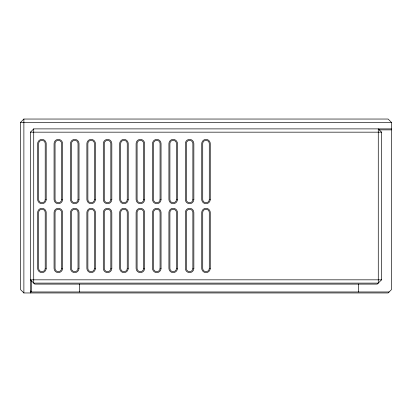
<?xml version="1.0" encoding="UTF-8"?>
<svg xmlns="http://www.w3.org/2000/svg" width="412" height="412" viewBox="0 0 412 412"><rect width="100%" height="100%" fill="white"/><g stroke="black" fill="none" stroke-linecap="round" stroke-linejoin="round"><path stroke-width="0.62" d="M20.6 122.323L23.881 119.042L388.119 119.042L391.4 122.323L391.4 289.677L388.119 292.958L23.881 292.958L20.6 289.677L20.6 122.323L391.4 122.323M30.447 292.958L30.447 132.17L33.727 128.889L391.4 128.889M381.553 279.83L377.289 284.1L34.711 284.1L30.447 279.83L381.553 279.83L381.553 132.17L378.273 128.889L378.273 283.111L33.727 283.111L33.727 128.889M379.256 129.873L391.4 129.873M30.447 132.17L381.553 132.17M30.447 290.99L31.43 291.974L389.103 291.974M358.584 284.1L358.584 291.974M79.665 284.1L79.665 291.974M31.43 280.814L31.43 291.974M23.881 119.042L23.881 292.958M210.264 199.439L210.264 143.654A4.264 4.264 0 0 0 206 139.385A4.264 4.264 0 0 0 201.736 143.654L201.736 199.439A4.264 4.264 0 0 0 206 203.703A4.264 4.264 0 0 0 210.264 199.439M210.264 268.346L210.264 212.561A4.264 4.264 0 0 0 206 208.297A4.264 4.264 0 0 0 201.736 212.561L201.736 268.346A4.264 4.264 0 0 0 206 272.615A4.264 4.264 0 0 0 210.264 268.346M209.281 199.439L209.281 143.654A3.281 3.281 0 0 0 206 140.374A3.281 3.281 0 0 0 202.719 143.654L202.719 199.439A3.281 3.281 0 0 0 206 202.719A3.281 3.281 0 0 0 209.281 199.439M209.281 268.346L209.281 212.561A3.281 3.281 0 0 0 206 209.281A3.281 3.281 0 0 0 202.719 212.561L202.719 268.346A3.281 3.281 0 0 0 206 271.626A3.281 3.281 0 0 0 209.281 268.346M193.856 199.439L193.856 143.654A4.264 4.264 0 0 0 189.592 139.385A4.264 4.264 0 0 0 185.328 143.654L185.328 199.439A4.264 4.264 0 0 0 189.592 203.703A4.264 4.264 0 0 0 193.856 199.439M193.856 268.346L193.856 212.561A4.264 4.264 0 0 0 189.592 208.297A4.264 4.264 0 0 0 185.328 212.561L185.328 268.346A4.264 4.264 0 0 0 189.592 272.615A4.264 4.264 0 0 0 193.856 268.346M192.873 199.439L192.873 143.654A3.281 3.281 0 0 0 189.592 140.374A3.281 3.281 0 0 0 186.312 143.654L186.312 199.439A3.281 3.281 0 0 0 189.592 202.719A3.281 3.281 0 0 0 192.873 199.439M192.873 268.346L192.873 212.561A3.281 3.281 0 0 0 189.592 209.281A3.281 3.281 0 0 0 186.312 212.561L186.312 268.346A3.281 3.281 0 0 0 189.592 271.626A3.281 3.281 0 0 0 192.873 268.346M177.454 199.439L177.454 143.654A4.264 4.264 0 0 0 173.184 139.385A4.264 4.264 0 0 0 168.92 143.654L168.92 199.439A4.264 4.264 0 0 0 173.184 203.703A4.264 4.264 0 0 0 177.454 199.439M177.454 268.346L177.454 212.561A4.264 4.264 0 0 0 173.184 208.297A4.264 4.264 0 0 0 168.92 212.561L168.92 268.346A4.264 4.264 0 0 0 173.184 272.615A4.264 4.264 0 0 0 177.454 268.346M176.465 199.439L176.465 143.654A3.281 3.281 0 0 0 173.184 140.374A3.281 3.281 0 0 0 169.904 143.654L169.904 199.439A3.281 3.281 0 0 0 173.184 202.719A3.281 3.281 0 0 0 176.465 199.439M176.465 268.346L176.465 212.561A3.281 3.281 0 0 0 173.184 209.281A3.281 3.281 0 0 0 169.904 212.561L169.904 268.346A3.281 3.281 0 0 0 173.184 271.626A3.281 3.281 0 0 0 176.465 268.346M161.046 199.439L161.046 143.654A4.264 4.264 0 0 0 156.776 139.385A4.264 4.264 0 0 0 152.512 143.654L152.512 199.439A4.264 4.264 0 0 0 156.776 203.703A4.264 4.264 0 0 0 161.046 199.439M161.046 268.346L161.046 212.561A4.264 4.264 0 0 0 156.776 208.297A4.264 4.264 0 0 0 152.512 212.561L152.512 268.346A4.264 4.264 0 0 0 156.776 272.615A4.264 4.264 0 0 0 161.046 268.346M160.062 199.439L160.062 143.654A3.281 3.281 0 0 0 156.776 140.374A3.281 3.281 0 0 0 153.496 143.654L153.496 199.439A3.281 3.281 0 0 0 156.776 202.719A3.281 3.281 0 0 0 160.062 199.439M160.062 268.346L160.062 212.561A3.281 3.281 0 0 0 156.776 209.281A3.281 3.281 0 0 0 153.496 212.561L153.496 268.346A3.281 3.281 0 0 0 156.776 271.626A3.281 3.281 0 0 0 160.062 268.346M144.638 199.439L144.638 143.654A4.264 4.264 0 0 0 140.374 139.385A4.264 4.264 0 0 0 136.104 143.654L136.104 199.439A4.264 4.264 0 0 0 140.374 203.703A4.264 4.264 0 0 0 144.638 199.439M144.638 268.346L144.638 212.561A4.264 4.264 0 0 0 140.374 208.297A4.264 4.264 0 0 0 136.104 212.561L136.104 268.346A4.264 4.264 0 0 0 140.374 272.615A4.264 4.264 0 0 0 144.638 268.346M143.654 199.439L143.654 143.654A3.281 3.281 0 0 0 140.374 140.374A3.281 3.281 0 0 0 137.088 143.654L137.088 199.439A3.281 3.281 0 0 0 140.374 202.719A3.281 3.281 0 0 0 143.654 199.439M143.654 268.346L143.654 212.561A3.281 3.281 0 0 0 140.374 209.281A3.281 3.281 0 0 0 137.088 212.561L137.088 268.346A3.281 3.281 0 0 0 140.374 271.626A3.281 3.281 0 0 0 143.654 268.346M128.23 199.439L128.23 143.654A4.264 4.264 0 0 0 123.966 139.385A4.264 4.264 0 0 0 119.696 143.654L119.696 199.439A4.264 4.264 0 0 0 123.966 203.703A4.264 4.264 0 0 0 128.23 199.439M128.23 268.346L128.23 212.561A4.264 4.264 0 0 0 123.966 208.297A4.264 4.264 0 0 0 119.696 212.561L119.696 268.346A4.264 4.264 0 0 0 123.966 272.615A4.264 4.264 0 0 0 128.23 268.346M127.246 199.439L127.246 143.654A3.281 3.281 0 0 0 123.966 140.374A3.281 3.281 0 0 0 120.685 143.654L120.685 199.439A3.281 3.281 0 0 0 123.966 202.719A3.281 3.281 0 0 0 127.246 199.439M127.246 268.346L127.246 212.561A3.281 3.281 0 0 0 123.966 209.281A3.281 3.281 0 0 0 120.685 212.561L120.685 268.346A3.281 3.281 0 0 0 123.966 271.626A3.281 3.281 0 0 0 127.246 268.346M111.822 199.439L111.822 143.654A4.264 4.264 0 0 0 107.558 139.385A4.264 4.264 0 0 0 103.294 143.654L103.294 199.439A4.264 4.264 0 0 0 107.558 203.703A4.264 4.264 0 0 0 111.822 199.439M111.822 268.346L111.822 212.561A4.264 4.264 0 0 0 107.558 208.297A4.264 4.264 0 0 0 103.294 212.561L103.294 268.346A4.264 4.264 0 0 0 107.558 272.615A4.264 4.264 0 0 0 111.822 268.346M110.838 199.439L110.838 143.654A3.281 3.281 0 0 0 107.558 140.374A3.281 3.281 0 0 0 104.277 143.654L104.277 199.439A3.281 3.281 0 0 0 107.558 202.719A3.281 3.281 0 0 0 110.838 199.439M110.838 268.346L110.838 212.561A3.281 3.281 0 0 0 107.558 209.281A3.281 3.281 0 0 0 104.277 212.561L104.277 268.346A3.281 3.281 0 0 0 107.558 271.626A3.281 3.281 0 0 0 110.838 268.346M95.414 199.439L95.414 143.654A4.264 4.264 0 0 0 91.15 139.385A4.264 4.264 0 0 0 86.886 143.654L86.886 199.439A4.264 4.264 0 0 0 91.15 203.703A4.264 4.264 0 0 0 95.414 199.439M95.414 268.346L95.414 212.561A4.264 4.264 0 0 0 91.15 208.297A4.264 4.264 0 0 0 86.886 212.561L86.886 268.346A4.264 4.264 0 0 0 91.15 272.615A4.264 4.264 0 0 0 95.414 268.346M94.43 199.439L94.43 143.654A3.281 3.281 0 0 0 91.15 140.374A3.281 3.281 0 0 0 87.869 143.654L87.869 199.439A3.281 3.281 0 0 0 91.15 202.719A3.281 3.281 0 0 0 94.43 199.439M94.43 268.346L94.43 212.561A3.281 3.281 0 0 0 91.15 209.281A3.281 3.281 0 0 0 87.869 212.561L87.869 268.346A3.281 3.281 0 0 0 91.15 271.626A3.281 3.281 0 0 0 94.43 268.346M79.011 199.439L79.011 143.654A4.264 4.264 0 0 0 74.742 139.385A4.264 4.264 0 0 0 70.478 143.654L70.478 199.439A4.264 4.264 0 0 0 74.742 203.703A4.264 4.264 0 0 0 79.011 199.439M79.011 268.346L79.011 212.561A4.264 4.264 0 0 0 74.742 208.297A4.264 4.264 0 0 0 70.478 212.561L70.478 268.346A4.264 4.264 0 0 0 74.742 272.615A4.264 4.264 0 0 0 79.011 268.346M78.023 199.439L78.023 143.654A3.281 3.281 0 0 0 74.742 140.374A3.281 3.281 0 0 0 71.461 143.654L71.461 199.439A3.281 3.281 0 0 0 74.742 202.719A3.281 3.281 0 0 0 78.023 199.439M78.023 268.346L78.023 212.561A3.281 3.281 0 0 0 74.742 209.281A3.281 3.281 0 0 0 71.461 212.561L71.461 268.346A3.281 3.281 0 0 0 74.742 271.626A3.281 3.281 0 0 0 78.023 268.346M62.603 199.439L62.603 143.654A4.264 4.264 0 0 0 58.334 139.385A4.264 4.264 0 0 0 54.07 143.654L54.07 199.439A4.264 4.264 0 0 0 58.334 203.703A4.264 4.264 0 0 0 62.603 199.439M62.603 268.346L62.603 212.561A4.264 4.264 0 0 0 58.334 208.297A4.264 4.264 0 0 0 54.07 212.561L54.07 268.346A4.264 4.264 0 0 0 58.334 272.615A4.264 4.264 0 0 0 62.603 268.346M61.62 199.439L61.62 143.654A3.281 3.281 0 0 0 58.334 140.374A3.281 3.281 0 0 0 55.054 143.654L55.054 199.439A3.281 3.281 0 0 0 58.334 202.719A3.281 3.281 0 0 0 61.62 199.439M61.62 268.346L61.62 212.561A3.281 3.281 0 0 0 58.334 209.281A3.281 3.281 0 0 0 55.054 212.561L55.054 268.346A3.281 3.281 0 0 0 58.334 271.626A3.281 3.281 0 0 0 61.62 268.346M46.196 199.439L46.196 143.654A4.264 4.264 0 0 0 41.931 139.385A4.264 4.264 0 0 0 37.662 143.654L37.662 199.439A4.264 4.264 0 0 0 41.931 203.703A4.264 4.264 0 0 0 46.196 199.439M46.196 268.346L46.196 212.561A4.264 4.264 0 0 0 41.931 208.297A4.264 4.264 0 0 0 37.662 212.561L37.662 268.346A4.264 4.264 0 0 0 41.931 272.615A4.264 4.264 0 0 0 46.196 268.346M45.212 199.439L45.212 143.654A3.281 3.281 0 0 0 41.931 140.374A3.281 3.281 0 0 0 38.646 143.654L38.646 199.439A3.281 3.281 0 0 0 41.931 202.719A3.281 3.281 0 0 0 45.212 199.439M45.212 268.346L45.212 212.561A3.281 3.281 0 0 0 41.931 209.281A3.281 3.281 0 0 0 38.646 212.561L38.646 268.346A3.281 3.281 0 0 0 41.931 271.626A3.281 3.281 0 0 0 45.212 268.346"/></g></svg>
